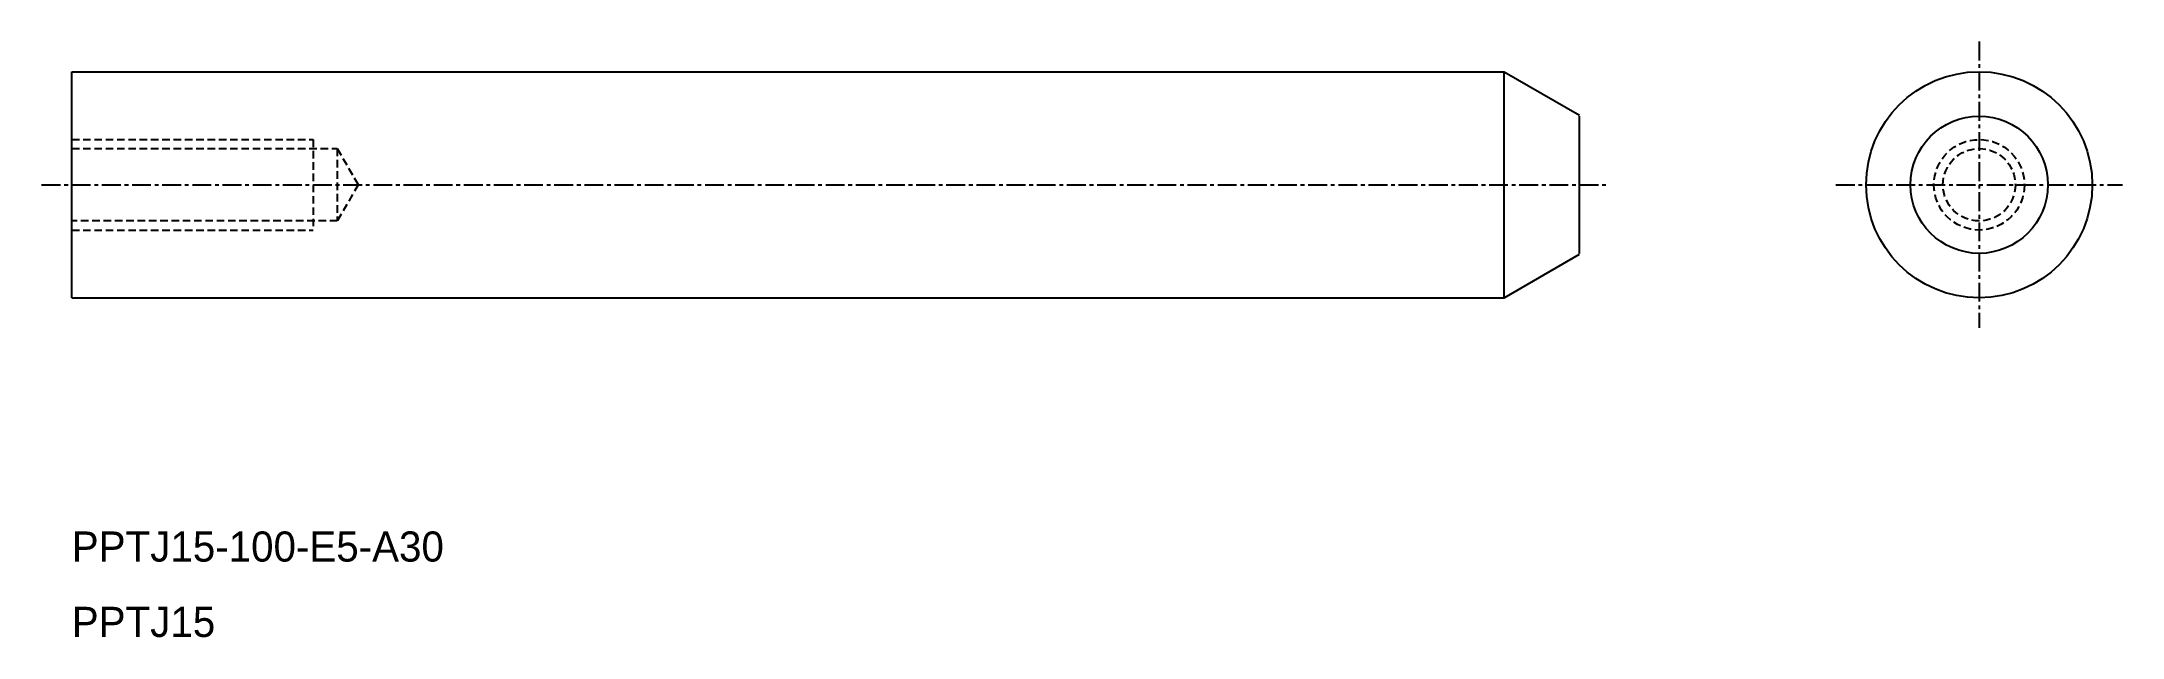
# Model space of a CAD drawing. Extents: x -960 to -822, y -698 to -658.
import ezdxf

# ---------------------------------------------------------------- set-up
doc = ezdxf.new("R2010")
doc.units = 0
doc.linetypes.add('CENTER', pattern=[2, 1.25, -0.25, 0.25, -0.25])
doc.linetypes.add('DASHED', pattern=[0.75, 0.5, -0.25])
doc.layers.get('0').update_dxf_attribs({"linetype": 'CONTINUOUS'})
doc.layers.add('CENTER', color=1, linetype='CENTER')

msp = doc.modelspace()

# ---------------------------------------------------------------- linework, layer by layer
at = {"color": 7, "linetype": 'CONTINUOUS'}
for p, q in [((-957.56, -675.23), (-957.56, -660.23)), ((-957.56, -660.23), (-862.56, -660.23)), ((-862.56, -675.23), (-862.56, -660.23)), ((-862.56, -660.23), (-857.56, -663.12)), ((-857.56, -672.28), (-857.56, -663.18)), ((-862.56, -675.23), (-857.56, -672.34)), ((-957.56, -675.23), (-862.56, -675.23))]:
    msp.add_line(p, q, dxfattribs=at)
at = {"color": 3, "linetype": 'DASHED'}
for p, q in [((-957.56, -664.73), (-941.56, -664.73)), ((-941.56, -664.73), (-941.56, -670.73)), ((-957.56, -665.33), (-939.95, -665.33)), ((-939.95, -665.33), (-939.95, -670.13)), ((-939.95, -665.33), (-938.56, -667.73)), ((-938.56, -667.73), (-939.95, -670.13)), ((-939.95, -670.13), (-957.56, -670.13)), ((-957.56, -670.73), (-941.56, -670.73))]:
    msp.add_line(p, q, dxfattribs=at)
at = {"color": 7, "linetype": 'CONTINUOUS'}
for radius in [7.5, 4.55]:
    msp.add_circle((-831.06, -667.73), radius, dxfattribs=at)
at = {"color": 3, "linetype": 'DASHED'}
for radius in [3, 2.4]:
    msp.add_circle((-831.06, -667.73), radius, dxfattribs=at)
at = {"layer": 'CENTER', "color": 1, "linetype": 'CENTER'}
for p, q in [((-831.06, -658.23), (-831.06, -677.23)), ((-959.56, -667.73), (-855.56, -667.73)), ((-840.56, -667.73), (-821.56, -667.73))]:
    msp.add_line(p, q, dxfattribs=at)

# ---------------------------------------------------------------- texts
at = {"color": 7, "linetype": 'CONTINUOUS'}
for s, p in [('PPTJ15-100-E5-A30 ', (-957.56, -692.73)), ('PPTJ15', (-957.56, -697.73))]:
    msp.add_text(s, height=2, dxfattribs=at).set_placement(p)

doc.saveas('drawing.dxf')
